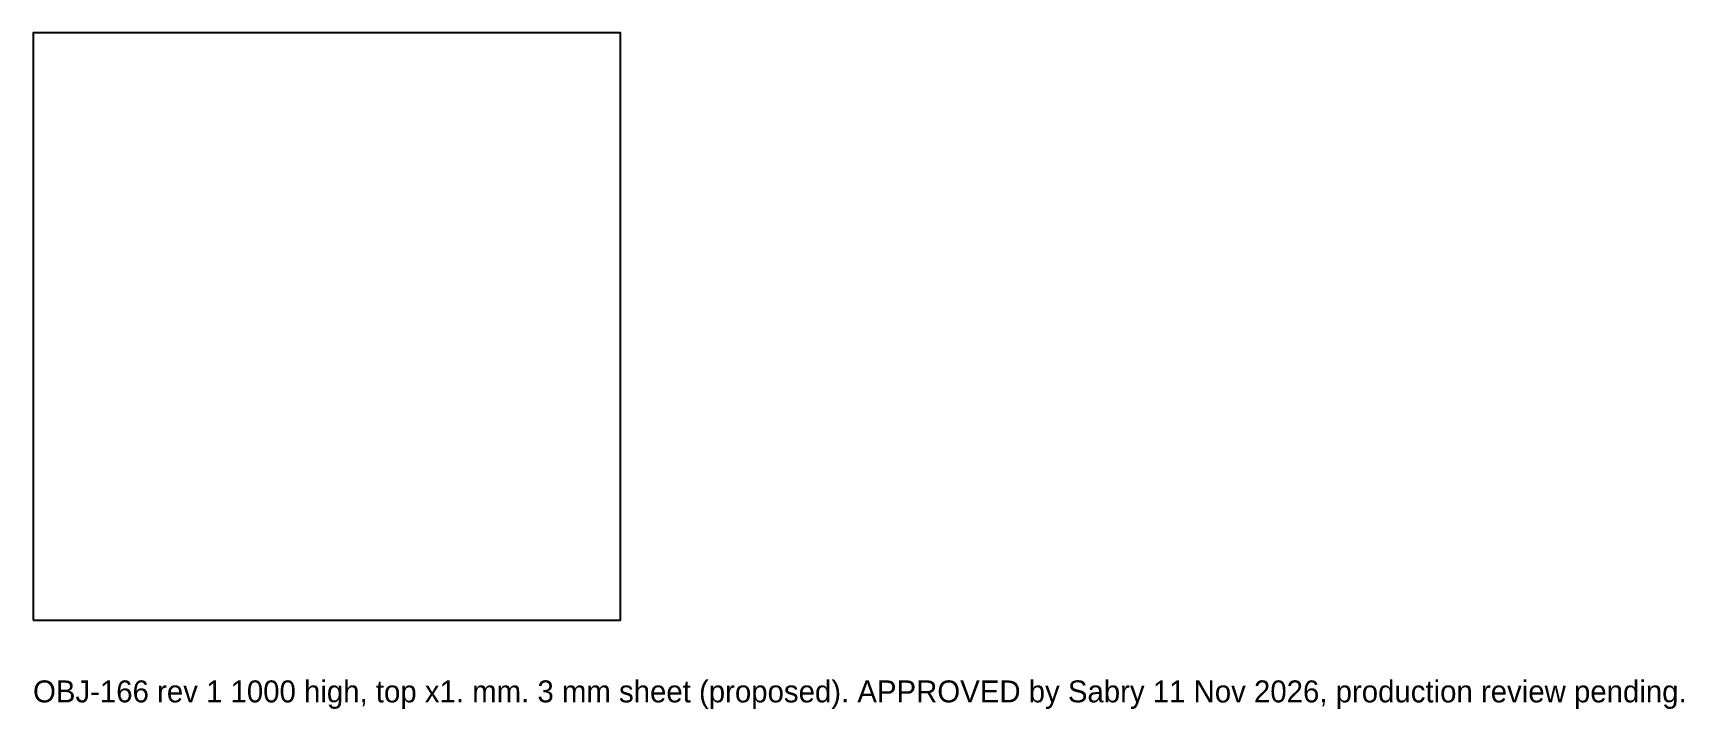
# Model space of a CAD drawing. Header units: millimetres. Extents: x 0 to 601, y -32 to 214.
import ezdxf

# ---------------------------------------------------------------- set-up
doc = ezdxf.new("R2010")
doc.units = ezdxf.units.MM
doc.layers.add('CUT', color=7, linetype='Continuous')
doc.layers.add('NOTE', color=8, linetype='Continuous')

msp = doc.modelspace()

# ---------------------------------------------------------------- linework, layer by layer
at = {"layer": 'CUT'}
msp.add_lwpolyline([(0, 0), (214, 0), (214, 214), (0, 214)], close=True, dxfattribs=at)

# ---------------------------------------------------------------- texts
at = {"layer": 'NOTE'}
msp.add_text('OBJ-166 rev 1 1000 high, top x1. mm. 3 mm sheet (proposed). APPROVED by Sabry 11 Nov 2026, production review pending.', height=8, dxfattribs=at).set_placement((0, -30))

doc.saveas('drawing.dxf')
